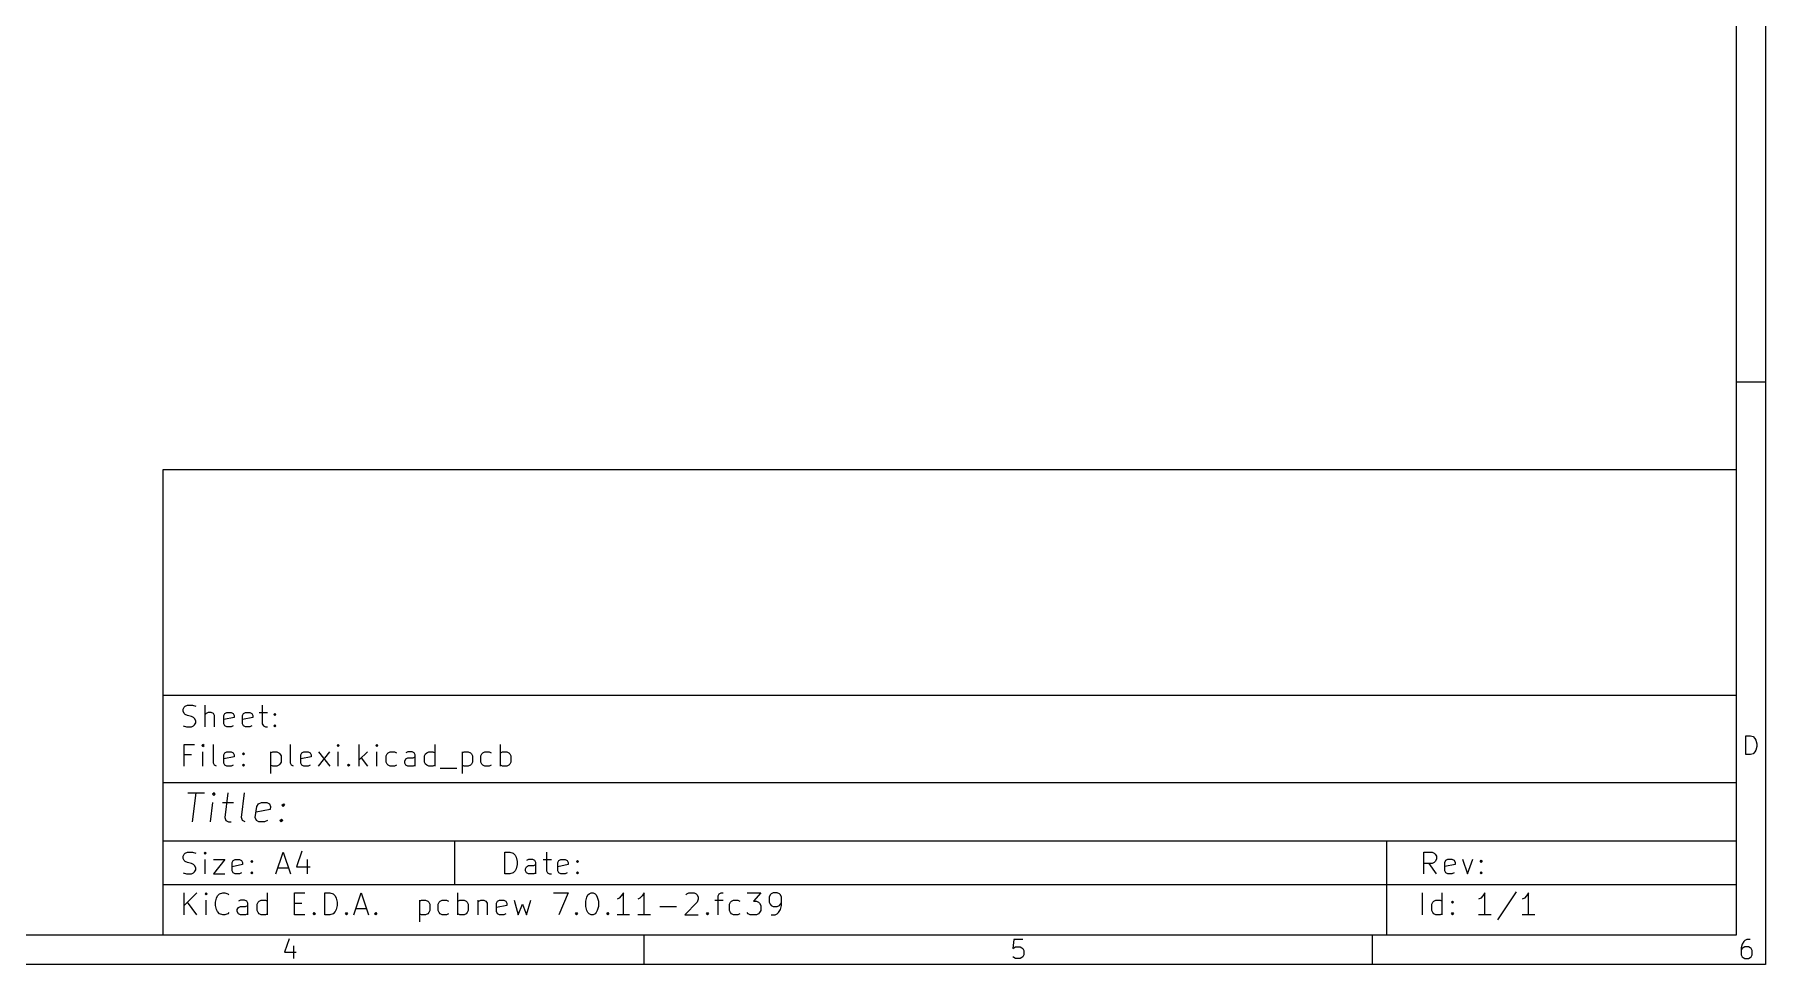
# Model space of a CAD drawing. Extents: x 10 to 287, y -200 to -10.
# Drawn here: x 168.2 to 287, y -200 to -136.1 of the extents above; entities that cross this region are included whole.
import ezdxf

# ---------------------------------------------------------------- set-up
doc = ezdxf.new("R2010")
doc.units = 0
doc.layers.add('BLACK', color=7, linetype='CONTINUOUS')

msp = doc.modelspace()

# ---------------------------------------------------------------- linework, layer by layer
at = {"layer": 'BLACK', "linetype": 'CONTINUOUS'}
for p, q in [((287.0022, -10), (287.0022, -200.0072)), ((285.0022, -12), (285.0022, -198.0072)), ((287.0022, -160), (285.0022, -160)), ((177.0022, -166.0072), (285.0022, -166.0072)), ((177.0022, -198.0072), (177.0022, -166.0072)), ((285.0022, -166.0072), (285.0022, -198.0072)), ((177.0022, -181.5072), (285.0022, -181.5072)), ((178.386598, -182.479042), (178.458026, -182.336185)), ((178.386598, -182.6219), (178.386598, -182.479042)), ((178.458026, -182.764757), (178.386598, -182.6219)), ((178.458026, -182.336185), (178.529455, -182.264757)), ((178.529455, -182.836185), (178.458026, -182.764757)), ((178.529455, -182.264757), (178.672312, -182.193328)), ((178.672312, -182.907614), (178.529455, -182.836185)), ((178.672312, -182.193328), (179.029455, -182.193328)), ((178.958026, -182.979042), (178.672312, -182.907614)), ((179.029455, -182.193328), (179.243741, -182.264757)), ((179.886597, -183.693328), (179.886597, -182.193328)), ((179.958026, -182.764757), (179.886597, -182.836185)), ((180.100883, -182.693328), (179.958026, -182.764757)), ((180.315169, -182.693328), (180.100883, -182.693328)), ((180.458026, -182.764757), (180.315169, -182.693328)), ((180.529455, -182.907614), (180.458026, -182.764757)), ((180.529455, -183.693328), (180.529455, -182.907614)), ((181.172312, -182.907614), (181.24374, -182.764757)), ((181.172312, -183.479042), (181.172312, -182.907614)), ((181.24374, -182.764757), (181.386598, -182.693328)), ((181.386598, -182.693328), (181.672312, -182.693328)), ((181.672312, -182.693328), (181.815169, -182.764757)), ((181.815169, -182.764757), (181.886598, -182.907614)), ((181.886598, -182.907614), (181.886598, -183.050471)), ((182.458026, -182.907614), (182.529454, -182.764757)), ((182.458026, -183.479042), (182.458026, -182.907614)), ((182.529454, -182.764757), (182.672312, -182.693328)), ((182.672312, -182.693328), (182.958026, -182.693328)), ((182.958026, -182.693328), (183.100883, -182.764757)), ((183.100883, -182.764757), (183.172312, -182.907614)), ((183.172312, -182.907614), (183.172312, -183.050471)), ((183.600883, -182.693328), (184.172311, -182.693328)), ((183.815168, -182.193328), (183.815168, -183.479042)), ((184.600883, -182.836185), (184.672311, -182.764757)), ((184.672311, -182.907614), (184.600883, -182.836185)), ((184.672311, -182.764757), (184.74374, -182.836185)), ((184.672311, -182.764757), (184.672311, -182.907614)), ((184.74374, -182.836185), (184.672311, -182.907614)), ((178.386598, -183.6219), (178.600884, -183.693328)), ((178.600884, -183.693328), (178.958026, -183.693328)), ((179.100884, -183.050471), (178.958026, -182.979042)), ((178.958026, -183.693328), (179.100884, -183.6219)), ((179.172312, -183.1219), (179.100884, -183.050471)), ((179.100884, -183.6219), (179.172312, -183.550471)), ((179.243741, -183.264757), (179.172312, -183.1219)), ((179.172312, -183.550471), (179.243741, -183.407614)), ((179.243741, -183.407614), (179.243741, -183.264757)), ((181.886598, -183.050471), (181.172312, -183.193328)), ((181.24374, -183.6219), (181.172312, -183.479042)), ((181.386598, -183.693328), (181.24374, -183.6219)), ((181.672312, -183.693328), (181.386598, -183.693328)), ((181.815169, -183.6219), (181.672312, -183.693328)), ((183.172312, -183.050471), (182.458026, -183.193328)), ((182.529454, -183.6219), (182.458026, -183.479042)), ((182.672312, -183.693328), (182.529454, -183.6219)), ((182.958026, -183.693328), (182.672312, -183.693328)), ((183.100883, -183.6219), (182.958026, -183.693328)), ((183.815168, -183.479042), (183.886597, -183.6219)), ((183.886597, -183.6219), (184.029454, -183.693328)), ((184.029454, -183.693328), (184.172311, -183.693328)), ((184.600883, -183.6219), (184.672311, -183.550471)), ((184.672311, -183.693328), (184.600883, -183.6219)), ((184.672311, -183.550471), (184.74374, -183.6219)), ((184.672311, -183.550471), (184.672311, -183.693328)), ((184.74374, -183.6219), (184.672311, -183.693328)), ((178.458026, -186.393328), (178.458026, -184.893328)), ((178.458026, -184.893328), (179.172312, -184.893328)), ((179.74374, -184.893328), (179.672312, -184.964757)), ((179.672312, -184.964757), (179.74374, -185.036185)), ((179.815169, -184.964757), (179.74374, -184.893328)), ((179.74374, -184.893328), (179.74374, -185.036185)), ((179.74374, -185.036185), (179.815169, -184.964757)), ((180.458026, -186.179042), (180.458026, -184.893328)), ((185.74374, -186.179042), (185.74374, -184.893328)), ((189.029454, -184.893328), (188.958026, -184.964757)), ((188.958026, -184.964757), (189.029454, -185.036185)), ((189.100883, -184.964757), (189.029454, -184.893328)), ((189.029454, -184.893328), (189.029454, -185.036185)), ((189.029454, -185.036185), (189.100883, -184.964757)), ((190.458026, -186.393328), (190.458026, -184.893328)), ((191.672312, -184.893328), (191.600884, -184.964757)), ((191.600884, -184.964757), (191.672312, -185.036185)), ((191.743741, -184.964757), (191.672312, -184.893328)), ((191.672312, -184.893328), (191.672312, -185.036185)), ((191.672312, -185.036185), (191.743741, -184.964757)), ((195.672313, -186.393328), (195.672313, -184.893328)), ((200.172312, -186.393328), (200.172312, -184.893328)), ((285.661723, -185.593604), (285.661723, -184.293604)), ((285.661723, -184.293604), (285.971247, -184.293604)), ((285.971247, -184.293604), (286.156961, -184.355509)), ((286.156961, -184.355509), (286.280771, -184.479319)), ((286.280771, -184.479319), (286.342676, -184.603128)), ((286.342676, -185.28408), (286.280771, -185.40789)), ((286.342676, -184.603128), (286.40458, -184.850747)), ((286.40458, -185.036461), (286.342676, -185.28408)), ((286.40458, -184.850747), (286.40458, -185.036461)), ((178.958026, -185.607614), (178.458026, -185.607614)), ((179.74374, -186.393328), (179.74374, -185.393328)), ((180.529455, -186.3219), (180.458026, -186.179042)), ((180.672312, -186.393328), (180.529455, -186.3219)), ((181.172312, -185.607614), (181.24374, -185.464757)), ((181.172312, -186.179042), (181.172312, -185.607614)), ((181.886598, -185.750471), (181.172312, -185.893328)), ((181.24374, -186.3219), (181.172312, -186.179042)), ((181.24374, -185.464757), (181.386598, -185.393328)), ((181.386598, -186.393328), (181.24374, -186.3219)), ((181.386598, -185.393328), (181.672312, -185.393328)), ((181.672312, -186.393328), (181.386598, -186.393328)), ((181.672312, -185.393328), (181.815169, -185.464757)), ((181.815169, -186.3219), (181.672312, -186.393328)), ((181.815169, -185.464757), (181.886598, -185.607614)), ((181.886598, -185.607614), (181.886598, -185.750471)), ((182.458026, -185.536185), (182.529454, -185.464757)), ((182.529454, -185.607614), (182.458026, -185.536185)), ((182.458026, -186.3219), (182.529454, -186.250471)), ((182.529454, -186.393328), (182.458026, -186.3219)), ((182.529454, -185.464757), (182.600883, -185.536185)), ((182.529454, -185.464757), (182.529454, -185.607614)), ((182.600883, -185.536185), (182.529454, -185.607614)), ((182.529454, -186.250471), (182.600883, -186.3219)), ((182.529454, -186.250471), (182.529454, -186.393328)), ((182.600883, -186.3219), (182.529454, -186.393328)), ((184.386597, -185.393328), (184.386597, -186.893328)), ((184.386597, -185.464757), (184.529455, -185.393328)), ((184.529455, -186.393328), (184.386597, -186.3219)), ((184.529455, -185.393328), (184.815169, -185.393328)), ((184.815169, -186.393328), (184.529455, -186.393328)), ((184.815169, -185.393328), (184.958026, -185.464757)), ((184.958026, -186.3219), (184.815169, -186.393328)), ((184.958026, -185.464757), (185.029455, -185.536185)), ((185.029455, -186.250471), (184.958026, -186.3219)), ((185.029455, -185.536185), (185.100883, -185.679042)), ((185.100883, -186.107614), (185.029455, -186.250471)), ((185.100883, -185.679042), (185.100883, -186.107614)), ((185.815169, -186.3219), (185.74374, -186.179042)), ((185.958026, -186.393328), (185.815169, -186.3219)), ((186.458026, -185.607614), (186.529454, -185.464757)), ((186.458026, -186.179042), (186.458026, -185.607614)), ((187.172312, -185.750471), (186.458026, -185.893328)), ((186.529454, -186.3219), (186.458026, -186.179042)), ((186.529454, -185.464757), (186.672312, -185.393328)), ((186.672312, -186.393328), (186.529454, -186.3219)), ((186.672312, -185.393328), (186.958026, -185.393328)), ((186.958026, -186.393328), (186.672312, -186.393328)), ((186.958026, -185.393328), (187.100883, -185.464757)), ((187.100883, -186.3219), (186.958026, -186.393328)), ((187.100883, -185.464757), (187.172312, -185.607614)), ((187.172312, -185.607614), (187.172312, -185.750471)), ((187.672311, -186.393328), (188.458026, -185.393328)), ((187.672311, -185.393328), (188.458026, -186.393328)), ((189.029454, -186.393328), (189.029454, -185.393328)), ((189.672312, -186.3219), (189.74374, -186.250471)), ((189.74374, -186.393328), (189.672312, -186.3219)), ((189.74374, -186.250471), (189.815169, -186.3219)), ((189.74374, -186.250471), (189.74374, -186.393328)), ((189.815169, -186.3219), (189.74374, -186.393328)), ((191.029455, -185.393328), (190.458026, -185.964757)), ((190.600884, -185.8219), (191.029455, -186.393328)), ((191.672312, -186.393328), (191.672312, -185.393328)), ((192.31517, -185.679042), (192.386598, -185.536185)), ((192.31517, -186.107614), (192.31517, -185.679042)), ((192.386598, -186.250471), (192.31517, -186.107614)), ((192.386598, -185.536185), (192.458027, -185.464757)), ((192.458027, -186.3219), (192.386598, -186.250471)), ((192.458027, -185.464757), (192.600884, -185.393328)), ((192.600884, -186.393328), (192.458027, -186.3219)), ((192.600884, -185.393328), (192.886598, -185.393328)), ((192.886598, -186.393328), (192.600884, -186.393328)), ((192.886598, -185.393328), (193.029456, -185.464757)), ((193.029456, -186.3219), (192.886598, -186.393328)), ((193.600884, -186.036185), (193.672312, -185.893328)), ((193.600884, -186.179042), (193.600884, -186.036185)), ((193.672312, -186.3219), (193.600884, -186.179042)), ((193.81517, -185.393328), (193.672312, -185.464757)), ((193.672312, -185.893328), (193.81517, -185.8219)), ((193.81517, -186.393328), (193.672312, -186.3219)), ((194.100884, -185.393328), (193.81517, -185.393328)), ((193.81517, -185.8219), (194.172312, -185.8219)), ((194.172312, -186.393328), (193.81517, -186.393328)), ((194.243741, -185.464757), (194.100884, -185.393328)), ((194.172312, -185.8219), (194.31517, -185.750471)), ((194.31517, -186.3219), (194.172312, -186.393328)), ((194.31517, -185.607614), (194.243741, -185.464757)), ((194.31517, -186.393328), (194.31517, -185.607614)), ((194.958027, -185.679042), (195.029455, -185.536185)), ((194.958027, -186.107614), (194.958027, -185.679042)), ((195.029455, -186.250471), (194.958027, -186.107614)), ((195.029455, -185.536185), (195.100884, -185.464757)), ((195.100884, -186.3219), (195.029455, -186.250471)), ((195.100884, -185.464757), (195.243741, -185.393328)), ((195.243741, -186.393328), (195.100884, -186.3219)), ((195.243741, -185.393328), (195.529455, -185.393328)), ((195.529455, -186.393328), (195.243741, -186.393328)), ((195.529455, -185.393328), (195.672313, -185.464757)), ((195.672313, -186.3219), (195.529455, -186.393328)), ((196.029456, -186.536185), (197.172313, -186.536185)), ((197.529455, -185.393328), (197.529455, -186.893328)), ((197.529455, -185.464757), (197.672313, -185.393328)), ((197.672313, -186.393328), (197.529455, -186.3219)), ((197.672313, -185.393328), (197.958027, -185.393328)), ((197.958027, -186.393328), (197.672313, -186.393328)), ((197.958027, -185.393328), (198.100884, -185.464757)), ((198.100884, -186.3219), (197.958027, -186.393328)), ((198.100884, -185.464757), (198.172313, -185.536185)), ((198.172313, -186.250471), (198.100884, -186.3219)), ((198.172313, -185.536185), (198.243741, -185.679042)), ((198.243741, -186.107614), (198.172313, -186.250471)), ((198.243741, -185.679042), (198.243741, -186.107614)), ((198.81517, -185.679042), (198.886598, -185.536185)), ((198.81517, -186.107614), (198.81517, -185.679042)), ((198.886598, -186.250471), (198.81517, -186.107614)), ((198.886598, -185.536185), (198.958027, -185.464757)), ((198.958027, -186.3219), (198.886598, -186.250471)), ((198.958027, -185.464757), (199.100884, -185.393328)), ((199.100884, -186.393328), (198.958027, -186.3219)), ((199.100884, -185.393328), (199.386598, -185.393328)), ((199.386598, -186.393328), (199.100884, -186.393328)), ((199.386598, -185.393328), (199.529456, -185.464757)), ((199.529456, -186.3219), (199.386598, -186.393328)), ((200.172312, -185.464757), (200.31517, -185.393328)), ((200.31517, -186.393328), (200.172312, -186.3219)), ((200.31517, -185.393328), (200.600884, -185.393328)), ((200.600884, -186.393328), (200.31517, -186.393328)), ((200.600884, -185.393328), (200.743741, -185.464757)), ((200.743741, -186.3219), (200.600884, -186.393328)), ((200.743741, -185.464757), (200.81517, -185.536185)), ((200.81517, -186.250471), (200.743741, -186.3219)), ((200.81517, -185.536185), (200.886598, -185.679042)), ((200.886598, -186.107614), (200.81517, -186.250471)), ((200.886598, -185.679042), (200.886598, -186.107614)), ((285.971247, -185.593604), (285.661723, -185.593604)), ((286.156961, -185.5317), (285.971247, -185.593604)), ((286.280771, -185.40789), (286.156961, -185.5317)), ((177.0022, -187.5072), (285.0022, -187.5072)), ((178.693928, -188.211638), (179.836785, -188.211638)), ((179.015357, -190.211638), (179.265357, -188.211638)), ((180.253452, -190.211638), (180.420119, -188.878304)), ((180.503452, -188.211638), (180.396309, -188.306876)), ((180.396309, -188.306876), (180.479643, -188.402114)), ((180.503452, -188.211638), (180.479643, -188.402114)), ((180.479643, -188.402114), (180.586786, -188.306876)), ((180.586786, -188.306876), (180.503452, -188.211638)), ((181.086786, -188.878304), (181.84869, -188.878304)), ((181.455833, -188.211638), (181.241548, -189.925923)), ((182.384405, -189.925923), (182.59869, -188.211638)), ((183.551071, -188.973542), (183.753452, -188.878304)), ((183.753452, -188.878304), (184.134404, -188.878304)), ((184.134404, -188.878304), (184.312976, -188.973542)), ((181.241548, -189.925923), (181.312976, -190.1164)), ((182.455833, -190.1164), (182.384405, -189.925923)), ((183.336785, -189.925923), (183.432024, -189.164019)), ((183.408214, -190.1164), (183.336785, -189.925923)), ((184.360595, -189.354495), (183.384404, -189.544971)), ((183.432024, -189.164019), (183.551071, -188.973542)), ((184.312976, -188.973542), (184.384404, -189.164019)), ((184.384404, -189.164019), (184.360595, -189.354495)), ((185.027262, -190.1164), (185.134405, -190.021161)), ((185.134405, -190.021161), (185.110595, -190.211638)), ((185.134405, -190.021161), (185.217738, -190.1164)), ((185.158214, -189.06878), (185.265357, -188.973542)), ((185.241548, -189.164019), (185.158214, -189.06878)), ((185.265357, -188.973542), (185.241548, -189.164019)), ((185.34869, -189.06878), (185.241548, -189.164019)), ((185.265357, -188.973542), (185.34869, -189.06878)), ((181.312976, -190.1164), (181.491548, -190.211638)), ((181.491548, -190.211638), (181.682024, -190.211638)), ((182.634405, -190.211638), (182.455833, -190.1164)), ((183.586785, -190.211638), (183.408214, -190.1164)), ((183.967738, -190.211638), (183.586785, -190.211638)), ((184.170119, -190.1164), (183.967738, -190.211638)), ((185.110595, -190.211638), (185.027262, -190.1164)), ((185.217738, -190.1164), (185.110595, -190.211638)), ((177.0022, -191.5072), (285.0022, -191.5072)), ((178.386598, -192.579042), (178.458026, -192.436185)), ((178.458026, -192.436185), (178.529455, -192.364757)), ((178.529455, -192.364757), (178.672312, -192.293328)), ((178.672312, -192.293328), (179.029455, -192.293328)), ((179.029455, -192.293328), (179.243741, -192.364757)), ((179.886597, -192.293328), (179.815169, -192.364757)), ((179.815169, -192.364757), (179.886597, -192.436185)), ((179.958026, -192.364757), (179.886597, -192.293328)), ((179.886597, -192.293328), (179.886597, -192.436185)), ((179.886597, -192.436185), (179.958026, -192.364757)), ((184.743741, -193.793328), (185.243741, -192.293328)), ((185.243741, -192.293328), (185.743741, -193.793328)), ((186.529455, -192.2219), (186.172312, -193.293328)), ((197.0022, -191.5072), (197.0022, -194.5072)), ((200.458026, -193.793328), (200.458026, -192.293328)), ((200.458026, -192.293328), (200.815169, -192.293328)), ((200.815169, -192.293328), (201.029455, -192.364757)), ((201.029455, -192.364757), (201.172312, -192.507614)), ((203.315169, -192.293328), (203.315169, -193.579042)), ((261.0022, -191.5072), (261.0022, -198.0072)), ((263.55671, -193.785528), (263.55671, -192.285528)), ((263.55671, -192.285528), (264.128139, -192.285528)), ((264.128139, -192.285528), (264.270996, -192.356957)), ((264.270996, -192.356957), (264.342425, -192.428385)), ((264.342425, -192.428385), (264.413853, -192.571242)), ((178.386598, -192.7219), (178.386598, -192.579042)), ((178.458026, -192.864757), (178.386598, -192.7219)), ((178.529455, -192.936185), (178.458026, -192.864757)), ((178.672312, -193.007614), (178.529455, -192.936185)), ((178.958026, -193.079042), (178.672312, -193.007614)), ((179.100884, -193.150471), (178.958026, -193.079042)), ((179.172312, -193.2219), (179.100884, -193.150471)), ((179.100884, -193.7219), (179.172312, -193.650471)), ((179.243741, -193.364757), (179.172312, -193.2219)), ((179.172312, -193.650471), (179.243741, -193.507614)), ((179.243741, -193.507614), (179.243741, -193.364757)), ((179.886597, -193.793328), (179.886597, -192.793328)), ((180.458026, -192.793328), (181.243741, -192.793328)), ((181.243741, -192.793328), (180.458026, -193.793328)), ((181.743741, -193.007614), (181.815169, -192.864757)), ((181.743741, -193.579042), (181.743741, -193.007614)), ((182.458027, -193.150471), (181.743741, -193.293328)), ((181.815169, -193.7219), (181.743741, -193.579042)), ((181.815169, -192.864757), (181.958027, -192.793328)), ((181.958027, -192.793328), (182.243741, -192.793328)), ((182.243741, -192.793328), (182.386598, -192.864757)), ((182.386598, -192.864757), (182.458027, -193.007614)), ((182.458027, -193.007614), (182.458027, -193.150471)), ((183.029455, -192.936185), (183.100883, -192.864757)), ((183.100883, -193.007614), (183.029455, -192.936185)), ((183.029455, -193.7219), (183.100883, -193.650471)), ((183.100883, -192.864757), (183.172312, -192.936185)), ((183.100883, -192.864757), (183.100883, -193.007614)), ((183.172312, -192.936185), (183.100883, -193.007614)), ((183.100883, -193.650471), (183.172312, -193.7219)), ((183.100883, -193.650471), (183.100883, -193.793328)), ((184.886598, -193.364757), (185.600884, -193.364757)), ((186.172312, -193.293328), (187.100883, -193.293328)), ((186.886598, -192.793328), (186.886598, -193.793328)), ((201.172312, -193.579042), (201.029455, -193.7219)), ((201.172312, -192.507614), (201.243741, -192.650471)), ((201.243741, -193.436185), (201.172312, -193.579042)), ((201.243741, -192.650471), (201.315169, -192.936185)), ((201.315169, -193.150471), (201.243741, -193.436185)), ((201.315169, -192.936185), (201.315169, -193.150471)), ((201.886598, -193.436185), (201.958026, -193.293328)), ((201.886598, -193.579042), (201.886598, -193.436185)), ((201.958026, -193.7219), (201.886598, -193.579042)), ((202.100884, -192.793328), (201.958026, -192.864757)), ((201.958026, -193.293328), (202.100884, -193.2219)), ((202.386598, -192.793328), (202.100884, -192.793328)), ((202.100884, -193.2219), (202.458026, -193.2219)), ((202.529455, -192.864757), (202.386598, -192.793328)), ((202.458026, -193.2219), (202.600884, -193.150471)), ((202.600884, -193.007614), (202.529455, -192.864757)), ((202.600884, -193.793328), (202.600884, -193.007614)), ((203.100884, -192.793328), (203.672312, -192.793328)), ((203.315169, -193.579042), (203.386598, -193.7219)), ((204.100884, -193.007614), (204.172312, -192.864757)), ((204.100884, -193.579042), (204.100884, -193.007614)), ((204.81517, -193.150471), (204.100884, -193.293328)), ((204.172312, -193.7219), (204.100884, -193.579042)), ((204.172312, -192.864757), (204.31517, -192.793328)), ((204.31517, -192.793328), (204.600884, -192.793328)), ((204.600884, -192.793328), (204.743741, -192.864757)), ((204.743741, -192.864757), (204.81517, -193.007614)), ((204.81517, -193.007614), (204.81517, -193.150471)), ((205.386598, -192.936185), (205.458026, -192.864757)), ((205.458026, -193.007614), (205.386598, -192.936185)), ((205.386598, -193.7219), (205.458026, -193.650471)), ((205.458026, -192.864757), (205.529455, -192.936185)), ((205.458026, -192.864757), (205.458026, -193.007614)), ((205.529455, -192.936185), (205.458026, -193.007614)), ((205.458026, -193.650471), (205.529455, -193.7219)), ((205.458026, -193.650471), (205.458026, -193.793328)), ((264.128139, -193.071242), (263.55671, -193.071242)), ((264.413853, -193.785528), (263.913853, -193.071242)), ((264.270996, -192.999814), (264.128139, -193.071242)), ((264.342425, -192.928385), (264.270996, -192.999814)), ((264.413853, -192.785528), (264.342425, -192.928385)), ((264.413853, -192.571242), (264.413853, -192.785528)), ((264.985282, -192.999814), (265.05671, -192.856957)), ((264.985282, -193.571242), (264.985282, -192.999814)), ((265.699568, -193.142671), (264.985282, -193.285528)), ((265.05671, -193.7141), (264.985282, -193.571242)), ((265.05671, -192.856957), (265.199568, -192.785528)), ((265.199568, -192.785528), (265.485282, -192.785528)), ((265.485282, -192.785528), (265.628139, -192.856957)), ((265.628139, -192.856957), (265.699568, -192.999814)), ((265.699568, -192.999814), (265.699568, -193.142671)), ((266.199567, -192.785528), (266.55671, -193.785528)), ((266.55671, -193.785528), (266.913853, -192.785528)), ((267.413853, -192.928385), (267.485281, -192.856957)), ((267.485281, -192.999814), (267.413853, -192.928385)), ((267.413853, -193.7141), (267.485281, -193.642671)), ((267.485281, -192.856957), (267.55671, -192.928385)), ((267.485281, -192.856957), (267.485281, -192.999814)), ((267.55671, -192.928385), (267.485281, -192.999814)), ((267.485281, -193.642671), (267.55671, -193.7141)), ((267.485281, -193.642671), (267.485281, -193.785528)), ((177.0022, -194.5072), (285.0022, -194.5072)), ((178.386598, -193.7219), (178.600884, -193.793328)), ((178.600884, -193.793328), (178.958026, -193.793328)), ((178.958026, -193.793328), (179.100884, -193.7219)), ((180.458026, -193.793328), (181.243741, -193.793328)), ((181.958027, -193.793328), (181.815169, -193.7219)), ((182.243741, -193.793328), (181.958027, -193.793328)), ((182.386598, -193.7219), (182.243741, -193.793328)), ((183.100883, -193.793328), (183.029455, -193.7219)), ((183.172312, -193.7219), (183.100883, -193.793328)), ((200.815169, -193.793328), (200.458026, -193.793328)), ((201.029455, -193.7219), (200.815169, -193.793328)), ((202.100884, -193.793328), (201.958026, -193.7219)), ((202.458026, -193.793328), (202.100884, -193.793328)), ((202.600884, -193.7219), (202.458026, -193.793328)), ((203.386598, -193.7219), (203.529455, -193.793328)), ((203.529455, -193.793328), (203.672312, -193.793328)), ((204.31517, -193.793328), (204.172312, -193.7219)), ((204.600884, -193.793328), (204.31517, -193.793328)), ((204.743741, -193.7219), (204.600884, -193.793328)), ((205.458026, -193.793328), (205.386598, -193.7219)), ((205.529455, -193.7219), (205.458026, -193.793328)), ((265.199568, -193.785528), (265.05671, -193.7141)), ((265.485282, -193.785528), (265.199568, -193.785528)), ((265.628139, -193.7141), (265.485282, -193.785528)), ((267.485281, -193.785528), (267.413853, -193.7141)), ((267.55671, -193.7141), (267.485281, -193.785528)), ((178.458026, -196.593328), (178.458026, -195.093328)), ((179.315169, -195.093328), (178.458026, -195.950471)), ((179.315169, -196.593328), (178.672312, -195.736185)), ((179.958026, -195.093328), (179.886598, -195.164757)), ((179.886598, -195.164757), (179.958026, -195.236185)), ((180.029455, -195.164757), (179.958026, -195.093328)), ((179.958026, -195.093328), (179.958026, -195.236185)), ((179.958026, -195.236185), (180.029455, -195.164757)), ((179.958026, -196.593328), (179.958026, -195.593328)), ((180.600884, -195.736185), (180.672312, -195.450471)), ((180.600884, -195.950471), (180.600884, -195.736185)), ((180.672312, -196.236185), (180.600884, -195.950471)), ((180.672312, -195.450471), (180.743741, -195.307614)), ((180.743741, -195.307614), (180.886598, -195.164757)), ((180.886598, -195.164757), (181.100884, -195.093328)), ((181.100884, -195.093328), (181.243741, -195.093328)), ((181.243741, -195.093328), (181.458027, -195.164757)), ((181.458027, -195.164757), (181.529455, -195.236185)), ((182.31517, -195.593328), (182.172312, -195.664757)), ((182.172312, -196.093328), (182.31517, -196.0219)), ((182.600884, -195.593328), (182.31517, -195.593328)), ((182.31517, -196.0219), (182.672312, -196.0219)), ((182.743741, -195.664757), (182.600884, -195.593328)), ((182.672312, -196.0219), (182.81517, -195.950471)), ((182.81517, -195.807614), (182.743741, -195.664757)), ((182.81517, -196.593328), (182.81517, -195.807614)), ((183.458027, -195.879042), (183.529455, -195.736185)), ((183.458027, -196.307614), (183.458027, -195.879042)), ((183.529455, -195.736185), (183.600884, -195.664757)), ((183.600884, -195.664757), (183.743741, -195.593328)), ((183.743741, -195.593328), (184.029455, -195.593328)), ((184.029455, -195.593328), (184.172313, -195.664757)), ((184.172313, -196.593328), (184.172313, -195.093328)), ((186.029455, -196.593328), (186.029455, -195.093328)), ((186.029455, -195.093328), (186.743741, -195.093328)), ((186.029455, -195.807614), (186.529455, -195.807614)), ((188.100884, -196.593328), (188.100884, -195.093328)), ((188.100884, -195.093328), (188.458027, -195.093328)), ((188.458027, -195.093328), (188.672313, -195.164757)), ((188.672313, -195.164757), (188.81517, -195.307614)), ((188.81517, -195.307614), (188.886599, -195.450471)), ((188.886599, -195.450471), (188.958027, -195.736185)), ((188.958027, -195.950471), (188.886599, -196.236185)), ((188.958027, -195.736185), (188.958027, -195.950471)), ((190.100885, -196.593328), (190.600885, -195.093328)), ((190.600885, -195.093328), (191.100885, -196.593328)), ((194.600884, -195.593328), (194.600884, -197.093328)), ((194.600884, -195.664757), (194.743742, -195.593328)), ((194.743742, -195.593328), (195.029456, -195.593328)), ((195.029456, -195.593328), (195.172313, -195.664757)), ((195.172313, -195.664757), (195.243742, -195.736185)), ((195.243742, -195.736185), (195.31517, -195.879042)), ((195.31517, -195.879042), (195.31517, -196.307614)), ((195.886599, -195.879042), (195.958027, -195.736185)), ((195.886599, -196.307614), (195.886599, -195.879042)), ((195.958027, -195.736185), (196.029456, -195.664757)), ((196.029456, -195.664757), (196.172313, -195.593328)), ((196.172313, -195.593328), (196.458027, -195.593328)), ((196.458027, -195.593328), (196.600885, -195.664757)), ((197.243741, -196.593328), (197.243741, -195.093328)), ((197.243741, -195.664757), (197.386599, -195.593328)), ((197.386599, -195.593328), (197.672313, -195.593328)), ((197.672313, -195.593328), (197.81517, -195.664757)), ((197.81517, -195.664757), (197.886599, -195.736185)), ((197.886599, -195.736185), (197.958027, -195.879042)), ((197.958027, -195.879042), (197.958027, -196.307614)), ((198.600884, -195.593328), (198.600884, -196.593328)), ((198.600884, -195.736185), (198.672313, -195.664757)), ((198.672313, -195.664757), (198.81517, -195.593328)), ((198.81517, -195.593328), (199.029456, -195.593328)), ((199.029456, -195.593328), (199.172313, -195.664757)), ((199.172313, -195.664757), (199.243742, -195.807614)), ((199.243742, -195.807614), (199.243742, -196.593328)), ((199.886599, -195.807614), (199.958027, -195.664757)), ((199.886599, -196.379042), (199.886599, -195.807614)), ((200.600885, -195.950471), (199.886599, -196.093328)), ((199.958027, -195.664757), (200.100885, -195.593328)), ((200.100885, -195.593328), (200.386599, -195.593328)), ((200.386599, -195.593328), (200.529456, -195.664757)), ((200.529456, -195.664757), (200.600885, -195.807614)), ((200.600885, -195.807614), (200.600885, -195.950471)), ((201.100884, -195.593328), (201.386599, -196.593328)), ((201.386599, -196.593328), (201.672313, -195.879042)), ((201.672313, -195.879042), (201.958027, -196.593328)), ((201.958027, -196.593328), (202.243741, -195.593328)), ((203.81517, -195.093328), (204.81517, -195.093328)), ((204.81517, -195.093328), (204.172313, -196.593328)), ((206.029456, -195.664757), (206.100884, -195.379042)), ((206.029456, -196.0219), (206.029456, -195.664757)), ((206.100884, -196.307614), (206.029456, -196.0219)), ((206.100884, -195.379042), (206.172313, -195.236185)), ((206.172313, -195.236185), (206.243742, -195.164757)), ((206.243742, -195.164757), (206.386599, -195.093328)), ((206.386599, -195.093328), (206.529456, -195.093328)), ((206.529456, -195.093328), (206.672313, -195.164757)), ((206.672313, -195.164757), (206.743742, -195.236185)), ((206.743742, -195.236185), (206.81517, -195.379042)), ((206.81517, -195.379042), (206.886599, -195.664757)), ((206.886599, -196.0219), (206.81517, -196.307614)), ((206.886599, -195.664757), (206.886599, -196.0219)), ((208.31517, -195.450471), (208.172313, -195.5219)), ((208.458027, -195.307614), (208.31517, -195.450471)), ((208.600884, -195.093328), (208.458027, -195.307614)), ((208.600884, -196.593328), (208.600884, -195.093328)), ((209.743741, -195.450471), (209.600884, -195.5219)), ((209.886598, -195.307614), (209.743741, -195.450471)), ((210.029455, -195.093328), (209.886598, -195.307614)), ((210.029455, -196.593328), (210.029455, -195.093328)), ((211.100883, -196.0219), (212.243741, -196.0219)), ((213.672312, -195.736185), (212.815169, -196.593328)), ((212.886598, -195.236185), (212.958026, -195.164757)), ((212.958026, -195.164757), (213.100884, -195.093328)), ((213.100884, -195.093328), (213.458026, -195.093328)), ((213.458026, -195.093328), (213.600884, -195.164757)), ((213.600884, -195.164757), (213.672312, -195.236185)), ((213.672312, -195.236185), (213.743741, -195.379042)), ((213.743741, -195.5219), (213.672312, -195.736185)), ((213.743741, -195.379042), (213.743741, -195.5219)), ((214.886598, -195.593328), (215.458026, -195.593328)), ((215.100883, -195.307614), (215.172312, -195.164757)), ((215.100883, -196.593328), (215.100883, -195.307614)), ((215.172312, -195.164757), (215.315169, -195.093328)), ((215.315169, -195.093328), (215.458026, -195.093328)), ((215.886598, -195.879042), (215.958026, -195.736185)), ((215.886598, -196.307614), (215.886598, -195.879042)), ((215.958026, -195.736185), (216.029455, -195.664757)), ((216.029455, -195.664757), (216.172312, -195.593328)), ((216.172312, -195.593328), (216.458026, -195.593328)), ((216.458026, -195.593328), (216.600884, -195.664757)), ((217.100883, -195.093328), (218.029455, -195.093328)), ((218.029455, -195.093328), (217.529455, -195.664757)), ((217.529455, -195.664757), (217.74374, -195.664757)), ((217.74374, -195.664757), (217.886598, -195.736185)), ((217.886598, -195.736185), (217.958026, -195.807614)), ((217.958026, -195.807614), (218.029455, -195.950471)), ((218.029455, -195.950471), (218.029455, -196.307614)), ((218.672311, -195.236185), (218.600883, -195.379042)), ((218.600883, -195.379042), (218.600883, -195.736185)), ((218.600883, -195.736185), (218.672311, -195.879042)), ((218.74374, -195.164757), (218.672311, -195.236185)), ((218.672311, -195.879042), (218.74374, -195.950471)), ((218.886597, -195.093328), (218.74374, -195.164757)), ((218.74374, -195.950471), (218.886597, -196.0219)), ((219.172311, -195.093328), (218.886597, -195.093328)), ((218.886597, -196.0219), (219.172311, -196.0219)), ((219.315169, -195.164757), (219.172311, -195.093328)), ((219.172311, -196.0219), (219.315169, -195.950471)), ((219.386597, -195.236185), (219.315169, -195.164757)), ((219.315169, -195.950471), (219.386597, -195.879042)), ((219.458026, -195.379042), (219.386597, -195.236185)), ((219.386597, -195.879042), (219.458026, -195.736185)), ((219.386597, -196.236185), (219.458026, -195.950471)), ((219.458026, -195.950471), (219.458026, -195.379042)), ((263.458026, -196.593328), (263.458026, -195.093328)), ((264.100884, -195.879042), (264.172312, -195.736185)), ((264.100884, -196.307614), (264.100884, -195.879042)), ((264.172312, -195.736185), (264.243741, -195.664757)), ((264.243741, -195.664757), (264.386598, -195.593328)), ((264.386598, -195.593328), (264.672312, -195.593328)), ((264.672312, -195.593328), (264.81517, -195.664757)), ((264.81517, -196.593328), (264.81517, -195.093328)), ((265.458027, -195.736185), (265.529455, -195.664757)), ((265.529455, -195.807614), (265.458027, -195.736185)), ((265.529455, -195.664757), (265.600884, -195.736185)), ((265.529455, -195.664757), (265.529455, -195.807614)), ((265.600884, -195.736185), (265.529455, -195.807614)), ((267.458027, -195.450471), (267.31517, -195.5219)), ((267.600884, -195.307614), (267.458027, -195.450471)), ((267.743741, -195.093328), (267.600884, -195.307614)), ((267.743741, -196.593328), (267.743741, -195.093328)), ((269.886598, -195.0219), (268.600884, -196.950471)), ((270.458027, -195.450471), (270.31517, -195.5219)), ((270.600884, -195.307614), (270.458027, -195.450471)), ((270.743741, -195.093328), (270.600884, -195.307614)), ((270.743741, -196.593328), (270.743741, -195.093328)), ((180.743741, -196.379042), (180.672312, -196.236185)), ((180.886598, -196.5219), (180.743741, -196.379042)), ((181.100884, -196.593328), (180.886598, -196.5219)), ((181.243741, -196.593328), (181.100884, -196.593328)), ((181.458027, -196.5219), (181.243741, -196.593328)), ((181.529455, -196.450471), (181.458027, -196.5219)), ((182.100884, -196.236185), (182.172312, -196.093328)), ((182.100884, -196.379042), (182.100884, -196.236185)), ((182.172312, -196.5219), (182.100884, -196.379042)), ((182.31517, -196.593328), (182.172312, -196.5219)), ((182.672312, -196.593328), (182.31517, -196.593328)), ((182.81517, -196.5219), (182.672312, -196.593328)), ((183.529455, -196.450471), (183.458027, -196.307614)), ((183.600884, -196.5219), (183.529455, -196.450471)), ((183.743741, -196.593328), (183.600884, -196.5219)), ((184.029455, -196.593328), (183.743741, -196.593328)), ((184.172313, -196.5219), (184.029455, -196.593328)), ((186.743741, -196.593328), (186.029455, -196.593328)), ((187.31517, -196.5219), (187.386598, -196.450471)), ((187.386598, -196.593328), (187.31517, -196.5219)), ((187.386598, -196.450471), (187.458027, -196.5219)), ((187.386598, -196.450471), (187.386598, -196.593328)), ((187.458027, -196.5219), (187.386598, -196.593328)), ((188.458027, -196.593328), (188.100884, -196.593328)), ((188.672313, -196.5219), (188.458027, -196.593328)), ((188.81517, -196.379042), (188.672313, -196.5219)), ((188.886599, -196.236185), (188.81517, -196.379042)), ((189.529456, -196.5219), (189.600884, -196.450471)), ((189.600884, -196.593328), (189.529456, -196.5219)), ((189.600884, -196.450471), (189.672313, -196.5219)), ((189.600884, -196.450471), (189.600884, -196.593328)), ((189.672313, -196.5219), (189.600884, -196.593328)), ((190.243742, -196.164757), (190.958028, -196.164757)), ((191.529456, -196.5219), (191.600884, -196.450471)), ((191.600884, -196.593328), (191.529456, -196.5219)), ((191.600884, -196.450471), (191.672313, -196.5219)), ((191.600884, -196.450471), (191.600884, -196.593328)), ((191.672313, -196.5219), (191.600884, -196.593328)), ((194.743742, -196.593328), (194.600884, -196.5219)), ((195.029456, -196.593328), (194.743742, -196.593328)), ((195.172313, -196.5219), (195.029456, -196.593328)), ((195.243742, -196.450471), (195.172313, -196.5219)), ((195.31517, -196.307614), (195.243742, -196.450471)), ((195.958027, -196.450471), (195.886599, -196.307614)), ((196.029456, -196.5219), (195.958027, -196.450471)), ((196.172313, -196.593328), (196.029456, -196.5219)), ((196.458027, -196.593328), (196.172313, -196.593328)), ((196.600885, -196.5219), (196.458027, -196.593328)), ((197.386599, -196.593328), (197.243741, -196.5219)), ((197.672313, -196.593328), (197.386599, -196.593328)), ((197.81517, -196.5219), (197.672313, -196.593328)), ((197.886599, -196.450471), (197.81517, -196.5219)), ((197.958027, -196.307614), (197.886599, -196.450471)), ((199.958027, -196.5219), (199.886599, -196.379042)), ((200.100885, -196.593328), (199.958027, -196.5219)), ((200.386599, -196.593328), (200.100885, -196.593328)), ((200.529456, -196.5219), (200.386599, -196.593328)), ((205.31517, -196.5219), (205.386598, -196.450471)), ((205.386598, -196.593328), (205.31517, -196.5219)), ((205.386598, -196.450471), (205.458027, -196.5219)), ((205.386598, -196.450471), (205.386598, -196.593328)), ((205.458027, -196.5219), (205.386598, -196.593328)), ((206.172313, -196.450471), (206.100884, -196.307614)), ((206.243742, -196.5219), (206.172313, -196.450471)), ((206.386599, -196.593328), (206.243742, -196.5219)), ((206.529456, -196.593328), (206.386599, -196.593328)), ((206.672313, -196.5219), (206.529456, -196.593328)), ((206.743742, -196.450471), (206.672313, -196.5219)), ((206.81517, -196.307614), (206.743742, -196.450471)), ((207.458027, -196.5219), (207.529455, -196.450471)), ((207.529455, -196.593328), (207.458027, -196.5219)), ((207.529455, -196.450471), (207.600884, -196.5219)), ((207.529455, -196.450471), (207.529455, -196.593328)), ((207.600884, -196.5219), (207.529455, -196.593328)), ((209.029456, -196.593328), (208.172313, -196.593328)), ((210.458027, -196.593328), (209.600884, -196.593328)), ((212.815169, -196.593328), (213.743741, -196.593328)), ((214.315169, -196.5219), (214.386597, -196.450471)), ((214.386597, -196.593328), (214.315169, -196.5219)), ((214.386597, -196.450471), (214.458026, -196.5219)), ((214.386597, -196.450471), (214.386597, -196.593328)), ((214.458026, -196.5219), (214.386597, -196.593328)), ((215.958026, -196.450471), (215.886598, -196.307614)), ((216.029455, -196.5219), (215.958026, -196.450471)), ((216.172312, -196.593328), (216.029455, -196.5219)), ((216.458026, -196.593328), (216.172312, -196.593328)), ((216.600884, -196.5219), (216.458026, -196.593328)), ((217.172312, -196.5219), (217.100883, -196.450471)), ((217.315169, -196.593328), (217.172312, -196.5219)), ((217.74374, -196.593328), (217.315169, -196.593328)), ((217.886598, -196.5219), (217.74374, -196.593328)), ((217.958026, -196.450471), (217.886598, -196.5219)), ((218.029455, -196.307614), (217.958026, -196.450471)), ((218.74374, -196.593328), (219.029454, -196.593328)), ((219.029454, -196.593328), (219.172311, -196.5219)), ((219.172311, -196.5219), (219.24374, -196.450471)), ((219.24374, -196.450471), (219.386597, -196.236185)), ((264.172312, -196.450471), (264.100884, -196.307614)), ((264.243741, -196.5219), (264.172312, -196.450471)), ((264.386598, -196.593328), (264.243741, -196.5219)), ((264.672312, -196.593328), (264.386598, -196.593328)), ((264.81517, -196.5219), (264.672312, -196.593328)), ((265.458027, -196.5219), (265.529455, -196.450471)), ((265.529455, -196.593328), (265.458027, -196.5219)), ((265.529455, -196.450471), (265.600884, -196.5219)), ((265.529455, -196.450471), (265.529455, -196.593328)), ((265.600884, -196.5219), (265.529455, -196.593328)), ((268.172313, -196.593328), (267.31517, -196.593328)), ((271.172313, -196.593328), (270.31517, -196.593328)), ((285.0022, -198.0072), (12, -198.0072)), ((285.0022, -198.0072), (177.0022, -198.0072)), ((185.655826, -198.2389), (185.346303, -199.167471)), ((210, -198.0072), (210, -200.0072)), ((235.408207, -198.300804), (235.346303, -198.919852)), ((236.027255, -198.300804), (235.408207, -198.300804)), ((260, -198.0072), (260, -200.0072)), ((285.532017, -198.424614), (285.408207, -198.610328)), ((285.593922, -198.362709), (285.532017, -198.424614)), ((285.717731, -198.300804), (285.593922, -198.362709)), ((285.96535, -198.300804), (285.717731, -198.300804)), ((185.346303, -199.167471), (186.151064, -199.167471)), ((185.96535, -198.734138), (185.96535, -199.600804)), ((235.346303, -198.919852), (235.408207, -198.857947)), ((235.408207, -199.5389), (235.346303, -199.476995)), ((235.408207, -198.857947), (235.532017, -198.796042)), ((235.532017, -199.600804), (235.408207, -199.5389)), ((235.532017, -198.796042), (235.841541, -198.796042)), ((235.841541, -199.600804), (235.532017, -199.600804)), ((235.841541, -198.796042), (235.96535, -198.857947)), ((235.96535, -199.5389), (235.841541, -199.600804)), ((235.96535, -198.857947), (236.027255, -198.919852)), ((236.027255, -199.476995), (235.96535, -199.5389)), ((236.027255, -198.919852), (236.08916, -199.043661)), ((236.08916, -199.353185), (236.027255, -199.476995)), ((236.08916, -199.043661), (236.08916, -199.353185)), ((285.408207, -198.610328), (285.346303, -198.857947)), ((285.346303, -198.857947), (285.346303, -199.353185)), ((285.408207, -198.919852), (285.346303, -199.043661)), ((285.346303, -199.353185), (285.408207, -199.476995)), ((285.470112, -198.857947), (285.408207, -198.919852)), ((285.408207, -199.476995), (285.470112, -199.5389)), ((285.593922, -198.796042), (285.470112, -198.857947)), ((285.470112, -199.5389), (285.593922, -199.600804)), ((285.841541, -198.796042), (285.593922, -198.796042)), ((285.593922, -199.600804), (285.841541, -199.600804)), ((285.96535, -198.857947), (285.841541, -198.796042)), ((285.841541, -199.600804), (285.96535, -199.5389)), ((286.027255, -198.919852), (285.96535, -198.857947)), ((285.96535, -199.5389), (286.027255, -199.476995)), ((286.08916, -199.043661), (286.027255, -198.919852)), ((286.027255, -199.476995), (286.08916, -199.353185)), ((286.08916, -199.353185), (286.08916, -199.043661)), ((287.0022, -200.0072), (10, -200.0072))]:
    msp.add_line(p, q, dxfattribs=at)

doc.saveas('drawing.dxf')
